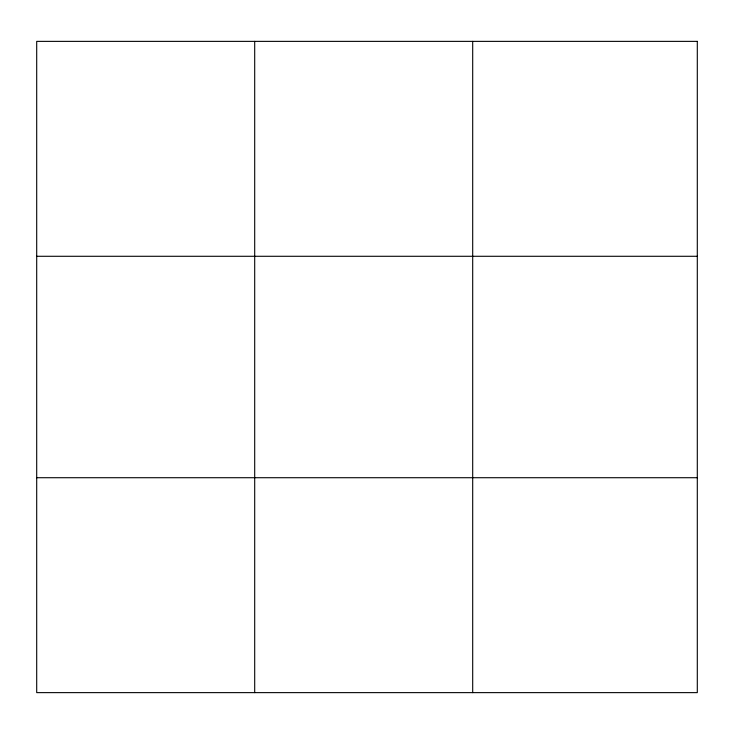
<?xml version="1.0" encoding="UTF-8"?>
<svg xmlns="http://www.w3.org/2000/svg" width="734" height="734" viewBox="0 0 734 734"><rect width="100%" height="100%" fill="white"/><g stroke="black" fill="none" stroke-linecap="round" stroke-linejoin="round"><path stroke-width="1.1" d="M254.698 692.63L254.698 41.37M472.696 692.63L472.696 41.37M36.7 256.285L697.3 256.285M36.7 477.715L697.3 477.715M697.3 41.37L697.3 692.63L36.7 692.63L36.7 41.37L697.3 41.37"/></g></svg>
